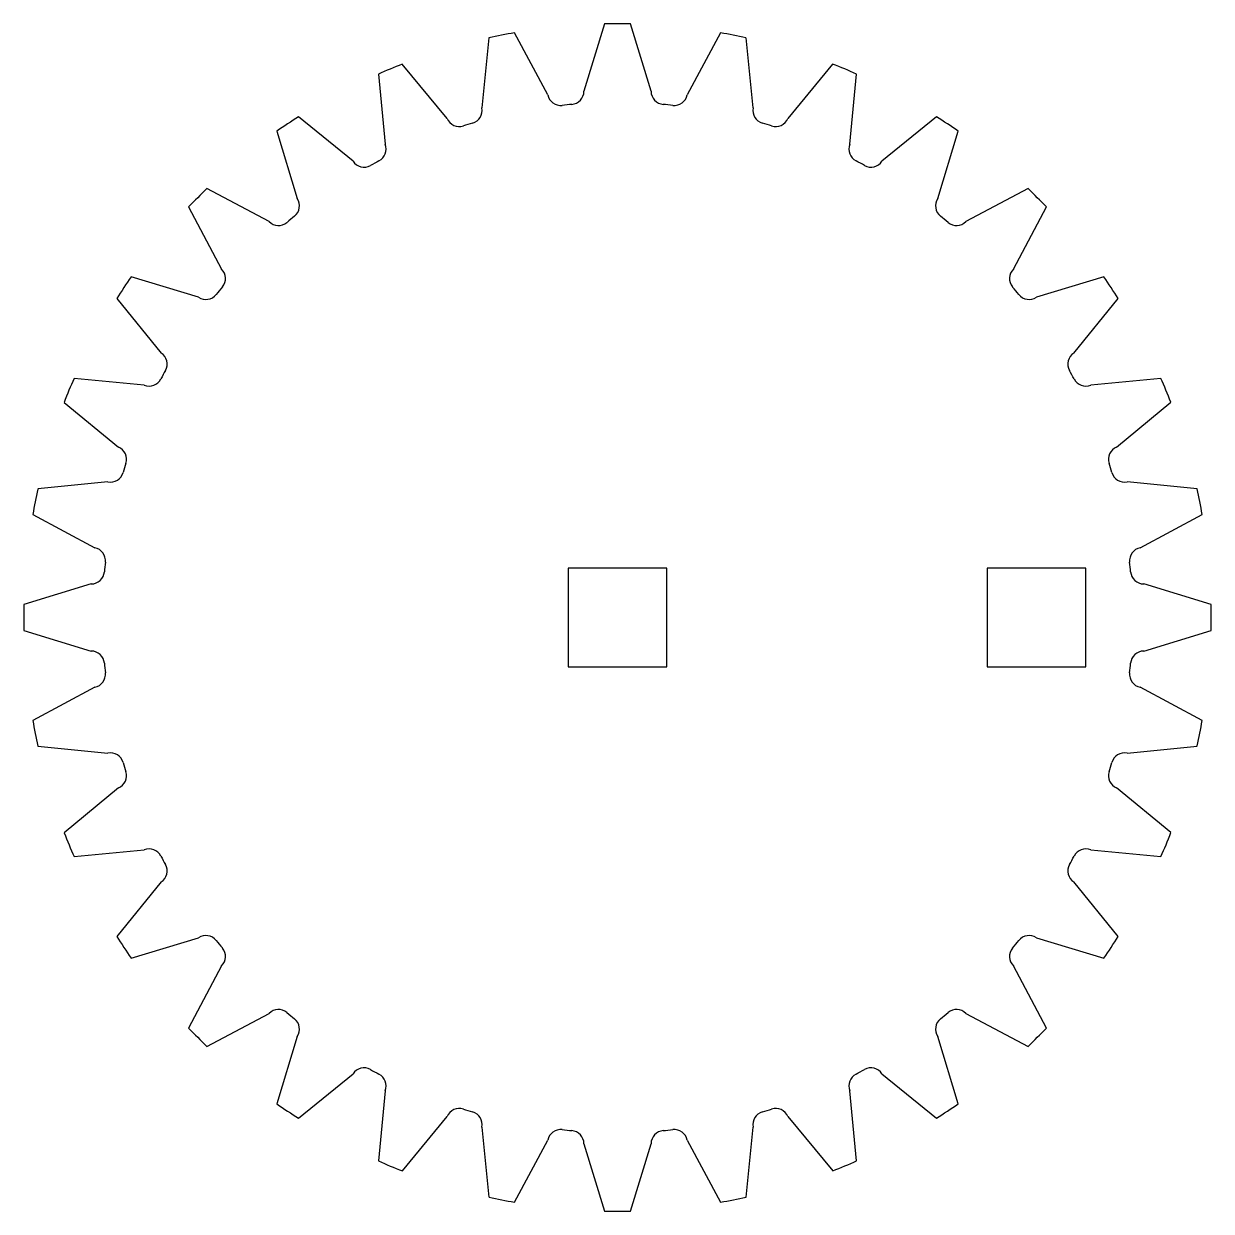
# Model space of a CAD drawing. Extents: x -21.3 to 21.3, y -21.3 to 21.3.
import ezdxf

# ---------------------------------------------------------------- set-up
doc = ezdxf.new("R2010")
doc.units = 0
doc.layers.get('0').update_dxf_attribs({"linetype": 'continuous'})

# ---------------------------------------------------------------- blocks, each defined once
blk = doc.blocks.new('POCKET003')
at = {"color": 0}
for p, q in [((-1.768, 1.768), (-1.768, -1.768)), ((1.768, 1.768), (-1.768, 1.768)), ((1.768, -1.768), (1.768, 1.768)), ((13.232, 1.768), (13.232, -1.768)), ((16.768, 1.768), (13.232, 1.768)), ((16.768, -1.768), (16.768, 1.768)), ((-1.768, -1.768), (1.768, -1.768)), ((13.232, -1.768), (16.768, -1.768))]:
    blk.add_line(p, q, dxfattribs=at)
for points in [[(-2.496, 18.709), (-3.69, 20.927)], [(-0.464, 21.245), (-1.202, 18.836)], [(1.202, 18.836), (0.464, 21.245)], [(3.689, 20.927), (2.496, 18.709)], [(-4.6, 20.746), (-4.854, 18.24)], [(4.854, 18.24), (4.6, 20.746)], [(-6.098, 17.862), (-7.702, 19.805)], [(7.701, 19.805), (6.098, 17.862)], [(-8.559, 19.45), (-8.319, 16.942)], [(8.319, 16.942), (8.559, 19.45)], [(-9.465, 16.329), (-11.417, 17.922)], [(11.417, 17.923), (9.465, 16.329)], [(-12.189, 17.407), (-11.464, 14.994)], [(11.464, 14.994), (12.189, 17.407)], [(-12.469, 14.169), (-14.694, 15.35)], [(14.694, 15.351), (12.469, 14.169)], [(-15.351, 14.694), (-14.169, 12.469)], [(14.169, 12.469), (15.35, 14.694)], [(-14.994, 11.464), (-17.407, 12.189)], [(17.407, 12.189), (14.994, 11.464)], [(-17.923, 11.417), (-16.329, 9.465)], [(16.329, 9.465), (17.922, 11.417)], [(-16.942, 8.319), (-19.45, 8.559)], [(19.45, 8.559), (16.942, 8.319)], [(-19.805, 7.701), (-17.862, 6.098)], [(17.862, 6.098), (19.805, 7.702)], [(-18.24, 4.854), (-20.746, 4.6)], [(20.746, 4.6), (18.24, 4.854)], [(-20.927, 3.689), (-18.709, 2.496)], [(18.709, 2.496), (20.927, 3.69)], [(-18.836, 1.202), (-21.245, 0.464)], [(21.245, 0.464), (18.836, 1.202)], [(-21.245, -0.464), (-18.836, -1.202)], [(18.836, -1.202), (21.245, -0.464)], [(-18.709, -2.496), (-20.927, -3.69)], [(20.927, -3.689), (18.709, -2.496)], [(-20.746, -4.6), (-18.24, -4.854)], [(18.24, -4.854), (20.746, -4.6)], [(-17.862, -6.098), (-19.805, -7.702)], [(19.805, -7.701), (17.862, -6.098)], [(-19.45, -8.559), (-16.942, -8.319)], [(16.942, -8.319), (19.45, -8.559)], [(-16.329, -9.465), (-17.922, -11.417)], [(17.923, -11.417), (16.329, -9.465)], [(-17.407, -12.189), (-14.994, -11.464)], [(14.994, -11.464), (17.407, -12.189)], [(-14.169, -12.469), (-15.35, -14.694)], [(15.351, -14.694), (14.169, -12.469)], [(-14.694, -15.351), (-12.469, -14.169)], [(12.469, -14.169), (14.694, -15.35)], [(-11.464, -14.994), (-12.189, -17.407)], [(12.189, -17.407), (11.464, -14.994)], [(-11.417, -17.923), (-9.465, -16.329)], [(9.465, -16.329), (11.417, -17.922)], [(-8.319, -16.942), (-8.559, -19.45)], [(8.559, -19.45), (8.319, -16.942)], [(-7.701, -19.805), (-6.098, -17.862)], [(-4.854, -18.24), (-4.6, -20.746)], [(4.6, -20.746), (4.854, -18.24)], [(6.098, -17.862), (7.702, -19.805)], [(-3.689, -20.927), (-2.496, -18.709)], [(-1.202, -18.836), (-0.464, -21.245)], [(0.464, -21.245), (1.202, -18.836)], [(2.496, -18.709), (3.69, -20.927)]]:
    blk.add_lwpolyline(points, dxfattribs=at)
for centre, radius, start, end in [((-0.002, 0), 21.25, 99.995, 102.4978), ((-0.002, 0), 21.25, 88.745, 91.2478), ((-0.002, 0), 21.25, 77.495, 79.9978), ((-0.002, -0.001), 21.25, 111.245, 113.7478), ((-0.002, 0.001), 21.25, 66.245, 68.7478), ((-2.03, 18.803), 0.475, -168.5252, -83.7942), ((-1.677, 18.838), 0.475, -84.9559, -0.2215), ((1.677, 18.838), 0.475, -179.7752, -95.0442), ((2.03, 18.803), 0.475, -96.2059, -11.4715), ((0, 0), 18.437, 95.0883, 96.1617), ((0, 0), 18.437, 83.8383, 84.9117), ((-0.001, -0.001), 21.25, 122.495, 124.9978), ((-5.66, 18.046), 0.475, -157.2752, -72.5442), ((-5.32, 18.149), 0.475, -73.7059, 11.0285), ((5.32, 18.149), 0.475, 168.9748, -106.2942), ((5.66, 18.046), 0.475, -107.4559, -22.7215), ((-0.001, 0.001), 21.25, 54.995, 57.4978), ((0, 0), 18.438, 106.3383, 107.4117), ((0, 0), 18.438, 72.5883, 73.6617), ((-8.758, 16.762), 0.475, -62.4559, 22.2785), ((8.758, 16.762), 0.475, 157.7248, -117.5442), ((-9.071, 16.595), 0.475, -146.0252, -61.2942), ((0, 0), 18.437, 117.5883, 118.6617), ((0, 0), 18.438, 61.3383, 62.4117), ((9.071, 16.595), 0.475, -118.7059, -33.9715), ((-0.001, -0.001), 21.25, 133.745, 136.2478), ((-0.001, 0.001), 21.25, 43.745, 46.2478), ((-11.86, 14.732), 0.475, -51.2059, 33.5285), ((11.86, 14.732), 0.475, 146.4748, -128.7942), ((-12.135, 14.506), 0.475, -134.7752, -50.0442), ((0, 0), 18.437, 128.8383, 129.9117), ((0, 0), 18.438, 50.0883, 51.1617), ((12.135, 14.506), 0.475, -129.9559, -45.2215), ((-14.506, 12.135), 0.475, -39.9559, 44.7785), ((14.506, 12.135), 0.475, 135.2248, -140.0442), ((-0.001, -0.001), 21.25, 144.995, 147.4978), ((-0.001, 0.001), 21.25, 32.495, 34.9978), ((-14.732, 11.86), 0.475, -123.5252, -38.7942), ((0, 0), 18.438, 140.0883, 141.1617), ((0, 0), 18.437, 38.8383, 39.9117), ((14.732, 11.86), 0.475, -141.2059, -56.4715), ((-16.595, 9.071), 0.475, -28.7059, 56.0285), ((16.595, 9.071), 0.475, 123.9748, -151.2942), ((-0.001, -0.002), 21.25, 156.245, 158.7478), ((-16.762, 8.758), 0.475, -112.2752, -27.5442), ((0, 0), 18.438, 151.3383, 152.4117), ((0, 0), 18.437, 27.5883, 28.6617), ((16.762, 8.758), 0.475, -152.4559, -67.7215), ((-0.001, 0.002), 21.25, 21.245, 23.7478), ((-18.046, 5.66), 0.475, -17.4559, 67.2785), ((18.046, 5.66), 0.475, 112.7248, -162.5442), ((-18.149, 5.32), 0.475, -101.0252, -16.2942), ((0, 0), 18.437, 162.5883, 163.6617), ((0, 0), 18.438, 16.3383, 17.4117), ((18.149, 5.32), 0.475, -163.7059, -78.9715), ((0, -0.002), 21.25, 167.495, 169.9978), ((0, 0.002), 21.25, 9.995, 12.4978), ((-18.803, 2.03), 0.475, -6.2059, 78.5285), ((18.803, 2.03), 0.475, 101.4748, -173.7942), ((0, 0), 18.437, 173.8383, 174.9117), ((0, 0), 18.437, 5.0883, 6.1617), ((-18.838, 1.677), 0.475, -89.7752, -5.0442), ((18.838, 1.677), 0.475, -174.9559, -90.2215), ((0, -0.002), 21.25, 178.745, -178.7522), ((0, 0.002), 21.25, -1.255, 1.2478), ((-18.838, -1.677), 0.475, 5.0441, 89.7785), ((18.838, -1.677), 0.475, 90.2248, 174.9558), ((0, 0), 18.437, -174.9117, -173.8383), ((0, 0), 18.437, -6.1617, -5.0883), ((-18.803, -2.03), 0.475, -78.5252, 6.2058), ((18.803, -2.03), 0.475, 173.7941, -101.4715), ((0, -0.002), 21.25, -170.005, -167.5022), ((0, 0.002), 21.25, -12.505, -10.0022), ((-18.149, -5.32), 0.475, 16.2941, 101.0285), ((18.149, -5.32), 0.475, 78.9748, 163.7058), ((-18.046, -5.66), 0.475, -67.2752, 17.4558), ((0, 0), 18.438, -163.6617, -162.5883), ((18.046, -5.66), 0.475, 162.5441, -112.7215), ((0, 0), 18.437, -17.4117, -16.3383), ((0.001, -0.002), 21.25, -158.755, -156.2522), ((0.001, 0.002), 21.25, -23.755, -21.2522), ((-16.762, -8.758), 0.475, 27.5441, 112.2785), ((16.762, -8.758), 0.475, 67.7248, 152.4558), ((0, 0), 18.438, -152.4117, -151.3383), ((-16.595, -9.071), 0.475, -56.0252, 28.7058), ((16.595, -9.071), 0.475, 151.2941, -123.9715), ((0, 0), 18.438, -28.6617, -27.5883), ((0.001, -0.001), 21.25, -147.505, -145.0022), ((-14.732, -11.86), 0.475, 38.7941, 123.5285), ((14.732, -11.86), 0.475, 56.4748, 141.2058), ((0.001, 0.001), 21.25, -35.005, -32.5022), ((0, 0), 18.437, -141.1617, -140.0883), ((-14.506, -12.135), 0.475, -44.7752, 39.9558), ((14.506, -12.135), 0.475, 140.0441, -135.2215), ((0, 0), 18.438, -39.9117, -38.8383), ((-12.135, -14.506), 0.475, 50.0441, 134.7785), ((0, 0), 18.438, -129.9117, -128.8383), ((-11.86, -14.732), 0.475, -33.5252, 51.2058), ((11.86, -14.732), 0.475, 128.7941, -146.4715), ((0, 0), 18.438, -51.1617, -50.0883), ((12.135, -14.506), 0.475, 45.2248, 129.9558), ((0.001, -0.001), 21.25, -136.255, -133.7522), ((0.001, 0.001), 21.25, -46.255, -43.7522), ((-9.071, -16.595), 0.475, 61.2941, 146.0285), ((9.071, -16.595), 0.475, 33.9748, 118.7058), ((0, 0), 18.438, -118.6617, -117.5883), ((-8.758, -16.762), 0.475, -22.2752, 62.4558), ((8.758, -16.762), 0.475, 117.5441, -157.7215), ((0, 0), 18.437, -62.4117, -61.3383), ((0.001, -0.001), 21.25, -125.005, -122.5022), ((0.001, 0.001), 21.25, -57.505, -55.0022), ((-5.66, -18.046), 0.475, 72.5441, 157.2785), ((0, 0), 18.437, -107.4117, -106.3383), ((-5.32, -18.149), 0.475, -11.0252, 73.7058), ((5.32, -18.149), 0.475, 106.2941, -168.9715), ((0, 0), 18.438, -73.6617, -72.5883), ((5.66, -18.046), 0.475, 22.7248, 107.4558), ((-2.03, -18.803), 0.475, 83.7941, 168.5285), ((0, 0), 18.437, -96.1617, -95.0883), ((-1.677, -18.838), 0.475, 0.2248, 84.9558), ((1.677, -18.838), 0.475, 95.0441, 179.7785), ((0, 0), 18.437, -84.9117, -83.8383), ((2.03, -18.803), 0.475, 11.4748, 96.2058), ((0.002, -0.001), 21.25, -113.755, -111.2522), ((0.002, 0.001), 21.25, -68.755, -66.2522), ((0.002, 0), 21.25, -102.505, -100.0022), ((0.002, 0), 21.25, -80.005, -77.5022), ((0.002, 0), 21.25, -91.255, -88.7522)]:
    blk.add_arc(centre, radius, start, end, dxfattribs=at)

msp = doc.modelspace()

# ---------------------------------------------------------------- block references
at = {"color": 0}
msp.add_blockref('POCKET003', (0, 0), dxfattribs=at)

doc.saveas('drawing.dxf')
